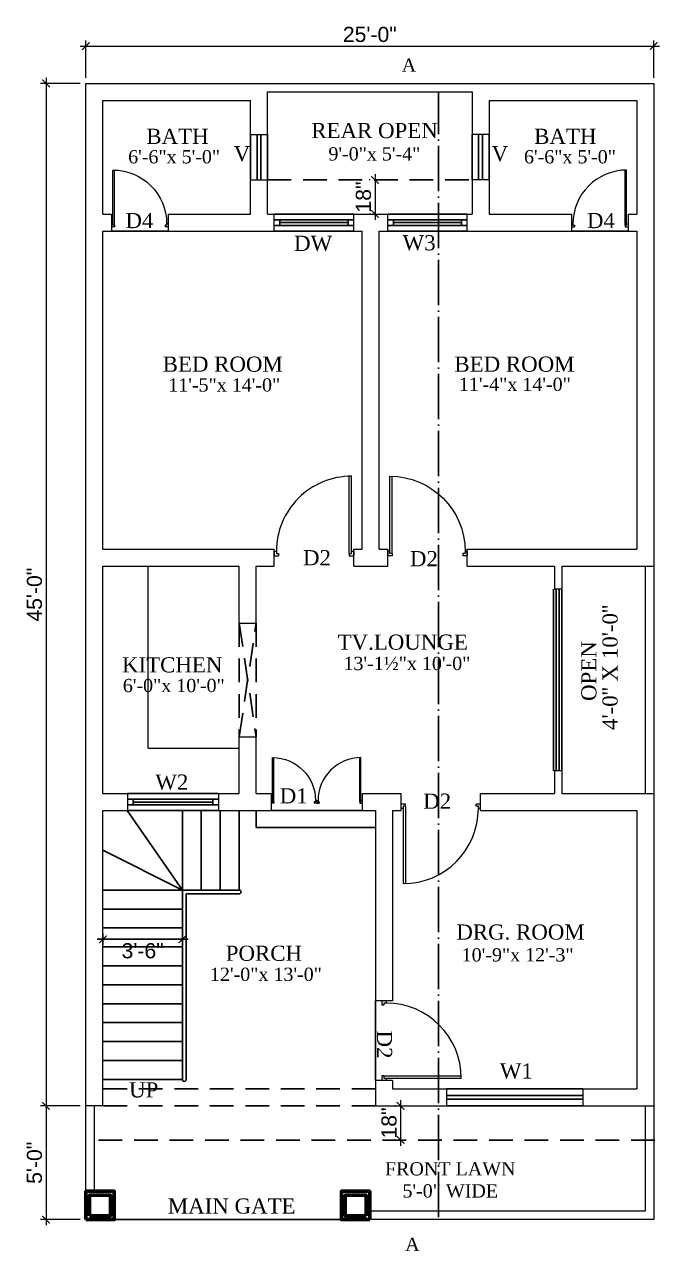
# Model space of a CAD drawing. Header units: inches. Extents: x 15 to 1853, y 20 to 1916.
# Drawn here: x 15 to 350, y 694 to 1343 of the extents above; entities that cross this region are included whole.
import ezdxf

# ---------------------------------------------------------------- set-up
doc = ezdxf.new("R2010")
doc.units = ezdxf.units.IN
doc.header["$MEASUREMENT"] = 0
doc.linetypes.add('ACAD_ISO04W100', pattern=[30, 24, -3, 0, -3])
doc.linetypes.add('DASHED2', pattern=[0.375, 0.25, -0.125])
doc.layers.get('DEFPOINTS').update_dxf_attribs({"lineweight": 20})
for name, color, linetype, lineweight in [('DASH', 3, 'Continuous', 25), ('DIAMENSION', 6, 'Continuous', 15), ('DOOR', 6, 'Continuous', 20), ('FURN', 6, 'Continuous', 20), ('HATCH1', 8, 'Continuous', 30), ('LEV', 210, 'Continuous', 0), ('TEXT', 7, 'Continuous', 25), ('WALL', 1, 'Continuous', 0), ('WALLS', 1, 'Continuous', 60), ('WINDOW', 115, 'Continuous', 25)]:
    doc.layers.add(name, color=color, linetype=linetype, lineweight=lineweight)
doc.layers.add('PLUMBING', color=6, linetype='Continuous')
doc.layers.add('STAIR', color=131, linetype='Continuous')
doc.styles.get("Standard").update_dxf_attribs({"font": 'arial.ttf'})
doc.styles.add('STYLE2', font='arial.ttf', dxfattribs={"height": 8})
doc.styles.add('STYLE5', font='romantic.ttf')
doc.dimstyles.new('Standard$0', dxfattribs={"dimtxt": 10, "dimasz": 9, "dimexe": 6, "dimexo": 6, "dimgap": 3, "dimtad": 0, "dimtih": 1, "dimtoh": 1, "dimdec": 3, "dimlfac": -1, "dimzin": 1, "dimdsep": 46, "dimlunit": 4, "dimtxsty": 'Standard', "dimcen": 0.5, "dimdle": 5, "dimclrd": 256, "dimclre": 256, "dimclrt": 256, "dimadec": 1, "dimazin": 0, "dimtm": 1e-09, "dimtfac": 1, "dimtdec": 3, "dimtofl": 0, "dimtmove": 0, "dimatfit": 3, "dimfxl": 1, "dimfrac": 2, "dimtolj": 1, "dimtzin": 0, "dimlwd": -1, "dimlwe": -1, "dimarcsym": 0})

# ---------------------------------------------------------------- blocks, each defined once
blk = doc.blocks.new('_ARCHTICK')
at = {"color": 0, "linetype": 'ByBlock', "const_width": 0.15}
blk.add_lwpolyline([(-0.5, -0.5), (0.5, 0.5)], dxfattribs=at)
blk = doc.blocks.new('*D132')
at = {"layer": 'DEFPOINTS', "color": 0, "transparency": 16777216}
for p in [(56.25, 865.87), (98.25, 865.87), (98.25, 859.87)]:
    blk.add_point(p, dxfattribs=at)
at = {"layer": 'DIAMENSION', "color": 6, "lineweight": -2, "transparency": 16777216}
for p, q in [((53.25, 859.87), (101.25, 859.87)), ((56.25, 862.87), (56.25, 856.87)), ((98.25, 862.87), (98.25, 856.87))]:
    blk.add_line(p, q, dxfattribs=at)
at = {"layer": 'DIAMENSION', "color": 6, "lineweight": -2, "transparency": 16777216, "xscale": 4, "yscale": 4, "zscale": 4, "rotation": 180}
blk.add_blockref('_ARCHTICK', (56.25, 859.87), dxfattribs=at)
at = {"layer": 'DIAMENSION', "color": 6, "lineweight": -2, "transparency": 16777216, "xscale": 4, "yscale": 4, "zscale": 4}
blk.add_blockref('_ARCHTICK', (98.25, 859.87), dxfattribs=at)
at = {"layer": 'DIAMENSION', "color": 6, "transparency": 16777216, "insert": (77.25, 853.78), "char_height": 8, "attachment_point": 5, "style": 'STYLE2'}
blk.add_mtext('\\A1;3\'-6"', dxfattribs=at)
blk = doc.blocks.new('D-36')
for p, q in [((-2, -1), (-2, 33.99)), ((-1, -1), (-1, 34)), ((-36, 0), (-35, 0)), ((-36, 0), (-36, -2)), ((-1, 0), (0, 0)), ((0, 0), (0, -2)), ((-36, -2), (-34, -2)), ((-35, 0), (-35, -1)), ((-35, -1), (-34, -1)), ((-34, -1), (-34, -2)), ((-2, -1), (-2, -2)), ((-2, -1), (-1, -1)), ((-2, -2), (0, -2))]:
    blk.add_line(p, q)
blk.add_arc((-1, 0), 34, 90, 180)
blk = doc.blocks.new('A$C1A34760C')
at = {"layer": 'DOOR', "xscale": -1.166666666666666, "yscale": 1.166666666666666, "zscale": 1.166666666666666}
blk.add_blockref('D-36', (0, 2.33), dxfattribs=at)
blk = doc.blocks.new('*D127')
at = {"layer": 'DEFPOINTS', "color": 0, "linetype": 'Continuous', "transparency": 16777216}
for p in [(214.02, 771.87), (213.52, 753.87), (214.02, 753.87)]:
    blk.add_point(p, dxfattribs=at)
at = {"layer": 'DIAMENSION', "color": 6, "transparency": 16777216}
for p, q in [((213.52, 774.87), (213.52, 750.87)), ((211.02, 771.87), (210.52, 771.87)), ((211.02, 753.87), (210.52, 753.87))]:
    blk.add_line(p, q, dxfattribs=at)
at = {"layer": 'DIAMENSION', "color": 6, "linetype": 'Continuous', "transparency": 16777216, "xscale": 4, "yscale": 4, "zscale": 4}
for p, rotation in [((213.52, 771.87), 90), ((213.52, 753.87), 270)]:
    blk.add_blockref('_ARCHTICK', p, dxfattribs=dict(at, rotation=rotation))
at = {"layer": 'DIAMENSION', "color": 6, "linetype": 'Continuous', "transparency": 16777216, "insert": (207.43, 762.87), "char_height": 8, "attachment_point": 5, "rotation": 90, "style": 'STYLE2'}
blk.add_mtext('\\A1;18"', dxfattribs=at)
blk = doc.blocks.new('*D128')
at = {"layer": 'DEFPOINTS', "color": 0, "linetype": 'Continuous', "transparency": 16777216}
for p in [(347.25, 1331.6), (47.25, 1311.87), (347.25, 1311.87)]:
    blk.add_point(p, dxfattribs=at)
at = {"layer": 'DIAMENSION', "color": 6, "transparency": 16777216}
for p, q in [((44.25, 1331.6), (350.25, 1331.6)), ((47.25, 1314.87), (47.25, 1334.6)), ((347.25, 1314.87), (347.25, 1334.6))]:
    blk.add_line(p, q, dxfattribs=at)
at = {"layer": 'DIAMENSION', "color": 6, "linetype": 'Continuous', "transparency": 16777216, "xscale": 4, "yscale": 4, "zscale": 4, "rotation": 180}
blk.add_blockref('_ARCHTICK', (47.25, 1331.6), dxfattribs=at)
at = {"layer": 'DIAMENSION', "color": 6, "linetype": 'Continuous', "transparency": 16777216, "xscale": 4, "yscale": 4, "zscale": 4}
blk.add_blockref('_ARCHTICK', (347.25, 1331.6), dxfattribs=at)
at = {"layer": 'DIAMENSION', "color": 6, "linetype": 'Continuous', "transparency": 16777216, "insert": (197.25, 1337.69), "char_height": 8, "attachment_point": 5, "style": 'STYLE2'}
blk.add_mtext('\\A1;25\'-0"', dxfattribs=at)
blk = doc.blocks.new('*D129')
at = {"layer": 'DEFPOINTS', "color": 0, "linetype": 'Continuous', "transparency": 16777216}
for p in [(47.25, 1311.87), (26.21, 771.87), (47.25, 771.87)]:
    blk.add_point(p, dxfattribs=at)
at = {"layer": 'DIAMENSION', "color": 6, "transparency": 16777216}
for p, q in [((44.25, 1311.87), (23.21, 1311.87)), ((26.21, 1314.87), (26.21, 768.87)), ((44.25, 771.87), (23.21, 771.87))]:
    blk.add_line(p, q, dxfattribs=at)
at = {"layer": 'DIAMENSION', "color": 6, "linetype": 'Continuous', "transparency": 16777216, "xscale": 4, "yscale": 4, "zscale": 4}
for p, rotation in [((26.21, 1311.87), 90), ((26.21, 771.87), 270)]:
    blk.add_blockref('_ARCHTICK', p, dxfattribs=dict(at, rotation=rotation))
at = {"layer": 'DIAMENSION', "color": 6, "linetype": 'Continuous', "transparency": 16777216, "insert": (20.12, 1041.87), "char_height": 8, "attachment_point": 5, "rotation": 90, "style": 'STYLE2'}
blk.add_mtext('\\A1;45\'-0"', dxfattribs=at)
blk = doc.blocks.new('*D130')
at = {"layer": 'DEFPOINTS', "color": 0, "linetype": 'Continuous', "transparency": 16777216}
for p in [(47.25, 771.87), (26.21, 711.84), (47.25, 711.84)]:
    blk.add_point(p, dxfattribs=at)
at = {"layer": 'DIAMENSION', "color": 6, "transparency": 16777216}
for p, q in [((26.21, 774.87), (26.21, 708.84)), ((44.25, 771.87), (23.21, 771.87)), ((44.25, 711.84), (23.21, 711.84))]:
    blk.add_line(p, q, dxfattribs=at)
at = {"layer": 'DIAMENSION', "color": 6, "linetype": 'Continuous', "transparency": 16777216, "xscale": 4, "yscale": 4, "zscale": 4}
for p, rotation in [((26.21, 771.87), 90), ((26.21, 711.84), 270)]:
    blk.add_blockref('_ARCHTICK', p, dxfattribs=dict(at, rotation=rotation))
at = {"layer": 'DIAMENSION', "color": 6, "linetype": 'Continuous', "transparency": 16777216, "insert": (20.12, 741.85), "char_height": 8, "attachment_point": 5, "rotation": 90, "style": 'STYLE2'}
blk.add_mtext('\\A1;5\'-0"', dxfattribs=at)
blk = doc.blocks.new('*D131')
at = {"layer": 'DEFPOINTS', "color": 0, "linetype": 'Continuous', "transparency": 16777216}
for p in [(200.5, 1260.87), (200, 1242.87), (200.5, 1242.87)]:
    blk.add_point(p, dxfattribs=at)
at = {"layer": 'DIAMENSION', "color": 6, "transparency": 16777216}
for p, q in [((197.5, 1260.87), (197, 1260.87)), ((200, 1263.87), (200, 1239.87)), ((197.5, 1242.87), (197, 1242.87))]:
    blk.add_line(p, q, dxfattribs=at)
at = {"layer": 'DIAMENSION', "color": 6, "linetype": 'Continuous', "transparency": 16777216, "xscale": 4, "yscale": 4, "zscale": 4}
for p, rotation in [((200, 1260.87), 90), ((200, 1242.87), 270)]:
    blk.add_blockref('_ARCHTICK', p, dxfattribs=dict(at, rotation=rotation))
at = {"layer": 'DIAMENSION', "color": 6, "linetype": 'Continuous', "transparency": 16777216, "insert": (193.92, 1251.87), "char_height": 8, "attachment_point": 5, "rotation": 90, "style": 'STYLE2'}
blk.add_mtext('\\A1;18"', dxfattribs=at)

msp = doc.modelspace()

# ---------------------------------------------------------------- linework, layer by layer
at = {"layer": 'DASH', "linetype": 'DASHED2', "ltscale": 50}
for p, q in [((143.249852, 1260.865511), (251.249852, 1260.865511)), ((128.249852, 1026.865511), (128.249852, 966.865511)), ((128.249852, 1026.865511), (137.249852, 966.865511)), ((128.249852, 966.865511), (137.249852, 1026.865511)), ((137.249852, 1026.865511), (137.249852, 966.865511)), ((200.249852, 780.865511), (56.249852, 780.865511)), ((200.249852, 771.865511), (56.249852, 771.865511)), ((347.749852, 753.865511), (47.749852, 753.865511))]:
    msp.add_line(p, q, dxfattribs=at)
at = {"layer": 'FURN'}
for p, q in [((342.749852, 1056.865511), (342.749852, 936.865511)), ((347.249852, 1056.865511), (347.249852, 936.865511))]:
    msp.add_line(p, q, dxfattribs=at)
at = {"layer": 'HATCH1', "linetype": 'ACAD_ISO04W100', "lineweight": 25}
msp.add_line((233.571011, 713.120669), (233.571465, 1307.365511), dxfattribs=at)
at = {"layer": 'LEV', "lineweight": 30}
msp.add_line((62.249852, 711.836551), (182.249852, 711.836551), dxfattribs=at)
at = {"layer": 'PLUMBING', "linetype": 'Continuous'}
for points in [[(233.571465, 1239.841214, 0, 0, 0), (233.571465, 1321.734356, 0, 0, 0), (230.065692, 1321.734356, 8.75, 0, 0), (223.889516, 1321.734356, 0, 0, 0)], [(233.571011, 711.865511, 0, 0, 0), (233.571011, 698.365246, 0, 0, 0), (230.065237, 698.365246, 8.75, 0, 0), (223.889061, 698.365246, 0, 0, 0)]]:
    msp.add_lwpolyline(points, format="xyseb", dxfattribs=at)
at = {"layer": 'STAIR'}
for p, q in [((98.249852, 885.865511), (68.999852, 927.865511)), ((98.249852, 927.865511), (98.249852, 785.865511)), ((108.249852, 927.865511), (108.249852, 885.865511)), ((118.249852, 927.865511), (118.249852, 885.865511)), ((128.249852, 927.865511), (128.249852, 885.865511)), ((137.249852, 927.865511), (137.249852, 918.865511)), ((145.249852, 927.865511), (193.249852, 927.865511)), ((137.249852, 918.865511), (200.249852, 918.865511)), ((98.249852, 885.865511), (56.249852, 906.865511)), ((56.249852, 885.865511), (98.249852, 885.865511)), ((98.249852, 885.865511), (128.249852, 885.865511)), ((100.249852, 883.865511), (100.249852, 785.865511)), ((100.249852, 883.865511), (128.249852, 883.865511)), ((56.249852, 875.865511), (98.249852, 875.865511)), ((56.249852, 865.865511), (98.249852, 865.865511)), ((56.249852, 855.865511), (98.249852, 855.865511)), ((56.249852, 845.865511), (98.249852, 845.865511)), ((56.249852, 835.865511), (98.249852, 835.865511)), ((56.249852, 825.865511), (98.249852, 825.865511)), ((56.249852, 815.865511), (98.249852, 815.865511)), ((56.249852, 805.865511), (98.249852, 805.865511)), ((56.249852, 795.865511), (98.249852, 795.865511)), ((56.249852, 785.865511), (98.249852, 785.865511))]:
    msp.add_line(p, q, dxfattribs=at)
msp.add_lwpolyline([(75.970003, 785.865511, 0, 0, 0), (75.970003, 785.865511, 0, 0, 0), (75.970003, 848.263772, 5, 0, 0), (75.970003, 858.592299, 0, 0, 0)], format="xyseb", dxfattribs=at)
for centre, start, end in [((128.249852, 884.865511), 270, 90), ((99.249852, 785.865511), 180, 0)]:
    msp.add_arc(centre, 1, start, end, dxfattribs=at)
at = {"layer": 'WALL', "ltscale": 4}
for p, q in [((47.249852, 1311.865511), (347.249852, 1311.865511)), ((47.249852, 711.865511), (47.249852, 1311.865511)), ((347.249852, 1311.865511), (347.249852, 1056.865511)), ((143.249852, 1307.365511), (251.249852, 1307.365511)), ((143.249852, 1284.865511), (143.249852, 1307.365511)), ((251.249852, 1307.365511), (251.249852, 1284.865511)), ((56.249852, 1302.865511), (134.249852, 1302.865511)), ((56.249852, 1242.865511), (56.249852, 1302.865511)), ((134.249852, 1284.865511), (134.249852, 1302.865511)), ((260.249852, 1302.865511), (338.249852, 1302.865511)), ((260.249852, 1302.865511), (260.249852, 1284.865511)), ((338.249852, 1302.865511), (338.249852, 1242.865511)), ((134.249852, 1284.865511), (143.249852, 1284.865511)), ((260.249852, 1284.865511), (251.249852, 1284.865511)), ((134.249852, 1242.865511), (134.249852, 1260.865511)), ((134.249852, 1260.865511), (143.249852, 1260.865511)), ((143.249852, 1242.865511), (143.249852, 1260.865511)), ((251.249852, 1260.865511), (251.249852, 1242.865511)), ((260.249852, 1260.865511), (251.249852, 1260.865511)), ((260.249852, 1260.865511), (260.249852, 1242.865511)), ((56.249852, 1242.865511), (60.749852, 1242.865511)), ((60.749852, 1242.865511), (60.749852, 1233.865511)), ((90.749852, 1242.865511), (134.249852, 1242.865511)), ((90.749852, 1242.865511), (90.749852, 1233.865511)), ((143.249852, 1242.865511), (146.749852, 1242.865511)), ((146.749852, 1233.865511), (146.749852, 1242.865511)), ((188.749852, 1242.865511), (206.749852, 1242.865511)), ((188.749852, 1233.865511), (188.749852, 1242.865511)), ((206.749852, 1233.865511), (206.749852, 1242.865511)), ((248.749852, 1242.865511), (251.249852, 1242.865511)), ((248.749852, 1233.865511), (248.749852, 1242.865511)), ((260.249852, 1242.865511), (303.749852, 1242.865511)), ((303.749852, 1242.865511), (303.749852, 1233.865511)), ((333.749852, 1242.865511), (338.249852, 1242.865511)), ((333.749852, 1242.865511), (333.749852, 1233.865511)), ((56.249852, 1233.865511), (60.749852, 1233.865511)), ((56.249852, 1065.865511), (56.249852, 1233.865511)), ((90.749852, 1233.865511), (146.749852, 1233.865511)), ((188.749852, 1233.865511), (193.249852, 1233.865511)), ((193.249852, 1065.865511), (193.249852, 1233.865511)), ((202.249852, 1233.865511), (206.749852, 1233.865511)), ((202.249852, 1065.865511), (202.249852, 1233.865511)), ((248.749852, 1233.865511), (303.749852, 1233.865511)), ((333.749852, 1233.865511), (338.249852, 1233.865511)), ((338.249852, 1233.865511), (338.249852, 1065.865511)), ((56.249852, 1065.865511), (146.749852, 1065.865511)), ((146.749852, 1056.865511), (146.749852, 1065.865511)), ((188.749852, 1065.865511), (193.249852, 1065.865511)), ((188.749852, 1056.865511), (188.749852, 1065.865511)), ((202.249852, 1065.865511), (206.749852, 1065.865511)), ((206.749852, 1056.865511), (206.749852, 1065.865511)), ((248.749852, 1065.865511), (338.249852, 1065.865511)), ((248.749852, 1056.865511), (248.749852, 1065.865511)), ((56.249852, 1056.865511), (128.249852, 1056.865511)), ((56.249852, 936.865511), (56.249852, 1056.865511)), ((80.249852, 960.865511), (80.249852, 1056.865511)), ((128.249852, 1026.865511), (128.249852, 1056.865511)), ((137.249852, 1056.865511), (146.749852, 1056.865511)), ((137.249852, 1026.865511), (137.249852, 1056.865511)), ((188.749852, 1056.865511), (206.749852, 1056.865511)), ((248.749852, 1056.865511), (294.749852, 1056.865511)), ((294.749852, 1056.865511), (294.749852, 1044.865511)), ((298.749852, 1056.865511), (347.249852, 1056.865511)), ((298.749852, 1056.865511), (298.749852, 1044.865511)), ((298.749852, 1044.865511), (294.749852, 1044.865511)), ((128.249852, 1026.865511), (137.249852, 1026.865511)), ((80.249852, 960.865511), (128.249852, 960.865511)), ((128.249852, 936.865511), (128.249852, 966.865511)), ((128.249852, 966.865511), (137.249852, 966.865511)), ((137.249852, 936.865511), (137.249852, 966.865511)), ((294.749852, 948.865511), (294.749852, 936.865511)), ((298.749852, 948.865511), (294.749852, 948.865511)), ((298.749852, 948.865511), (298.749852, 936.865511)), ((56.249852, 936.865511), (69.249852, 936.865511)), ((69.249852, 936.865511), (69.249852, 927.865511)), ((117.249852, 936.865511), (128.249852, 936.865511)), ((117.249852, 936.865511), (117.249852, 927.865511)), ((137.249852, 936.865511), (145.249852, 936.865511)), ((145.249852, 927.865511), (145.249852, 936.865511)), ((193.249852, 936.865511), (193.249852, 927.865511)), ((193.249852, 936.865511), (200.249852, 936.865511)), ((200.249852, 936.865511), (213.749852, 936.865511)), ((213.749852, 927.865511), (213.749852, 936.865511)), ((255.749852, 936.865511), (294.749852, 936.865511)), ((255.749852, 927.865511), (255.749852, 936.865511)), ((298.749852, 936.865511), (347.249852, 936.865511)), ((347.249852, 936.865511), (347.249852, 711.865511)), ((56.249852, 927.865511), (69.249852, 927.865511)), ((56.249852, 771.865511), (56.249852, 927.865511)), ((117.249852, 927.865511), (139.249852, 927.865511)), ((139.249852, 927.865511), (145.249852, 927.865511)), ((193.249852, 927.865511), (200.249852, 927.865511)), ((200.249852, 927.865511), (200.249852, 818.365511)), ((209.249852, 927.865511), (213.749852, 927.865511)), ((209.249852, 927.865511), (209.249852, 827.365511)), ((255.749852, 927.865511), (338.249852, 927.865511)), ((338.249852, 927.865511), (338.249852, 780.865511)), ((209.249852, 827.365511), (200.249852, 827.365511)), ((200.249852, 785.365511), (200.249852, 771.865511)), ((209.249852, 785.365511), (200.249852, 785.365511)), ((209.249852, 785.365511), (209.249852, 780.865511)), ((209.249852, 780.865511), (237.749852, 780.865511)), ((237.749852, 780.865511), (237.749852, 771.865511)), ((309.749852, 780.865511), (338.249852, 780.865511)), ((309.749852, 780.865511), (309.749852, 771.865511)), ((56.249852, 771.865511), (47.249852, 771.865511)), ((51.749852, 726.836551), (51.749852, 771.865511)), ((200.249852, 771.865511), (237.749852, 771.865511)), ((309.749852, 771.865511), (347.249852, 771.865511)), ((342.749852, 771.865511), (342.749852, 716.365511)), ((342.749852, 716.365511), (197.249852, 716.365511)), ((347.249852, 711.865511), (47.249852, 711.865511))]:
    msp.add_line(p, q, dxfattribs=at)
at = {"layer": 'WALLS'}
for points in [[(47.249852, 711.836551), (62.249852, 711.836551), (62.249852, 726.836551), (47.249852, 726.836551)], [(197.249852, 711.836551), (182.249852, 711.836551), (182.249852, 726.836551), (197.249852, 726.836551)], [(49.249852, 713.836551), (60.249852, 713.836551), (60.249852, 724.836551), (49.249852, 724.836551)], [(195.249852, 713.836551), (184.249852, 713.836551), (184.249852, 724.836551), (195.249852, 724.836551)]]:
    msp.add_lwpolyline(points, close=True, dxfattribs=at)
at = {"layer": 'WINDOW'}
for p, q in [((134.249852, 1284.865511), (134.249852, 1260.865511)), ((137.749852, 1284.865511), (137.749852, 1260.865511)), ((139.749852, 1284.865511), (139.749852, 1260.865511)), ((143.249852, 1284.865511), (143.249852, 1260.865511)), ((251.249852, 1284.865511), (251.249852, 1260.865511)), ((254.749852, 1284.865511), (254.749852, 1260.865511)), ((256.749852, 1284.865511), (256.749852, 1260.865511)), ((260.249852, 1284.865511), (260.249852, 1260.865511)), ((188.749852, 1242.865511), (146.749852, 1242.865511)), ((188.749852, 1239.865511), (146.749852, 1239.865511)), ((149.749852, 1239.865511), (149.749852, 1236.865511)), ((185.749852, 1239.865511), (185.749852, 1236.865511)), ((248.749852, 1242.865511), (206.749852, 1242.865511)), ((248.749852, 1239.865511), (206.749852, 1239.865511)), ((209.749852, 1239.865511), (209.749852, 1236.865511)), ((245.749852, 1239.865511), (245.749852, 1236.865511)), ((60.749852, 1233.865511), (90.749852, 1233.865511)), ((188.749852, 1236.865511), (146.749852, 1236.865511)), ((188.749852, 1233.865511), (146.749852, 1233.865511)), ((149.749852, 1238.365511), (185.749852, 1238.365511)), ((248.749852, 1236.865511), (206.749852, 1236.865511)), ((248.749852, 1233.865511), (206.749852, 1233.865511)), ((209.749852, 1238.365511), (245.749852, 1238.365511)), ((333.749852, 1233.865511), (303.749852, 1233.865511)), ((294.249852, 1044.865511), (294.249852, 948.865511)), ((295.749852, 1044.865511), (295.749852, 948.865511)), ((297.249852, 1044.865511), (297.249852, 948.865511)), ((298.749852, 1044.865511), (298.749852, 948.865511)), ((117.249852, 936.865511), (69.249852, 936.865511)), ((117.249852, 933.865511), (69.249852, 933.865511)), ((117.249852, 930.865511), (69.249852, 930.865511)), ((72.249852, 933.865511), (72.249852, 930.865511)), ((72.249852, 932.365511), (114.249852, 932.365511)), ((114.249852, 933.865511), (114.249852, 930.865511)), ((117.249852, 927.865511), (69.249852, 927.865511)), ((200.249852, 827.365511), (200.249852, 785.365511)), ((237.749852, 780.865511), (309.749852, 780.865511)), ((237.749852, 777.365511), (309.749852, 777.365511)), ((237.749852, 775.365511), (309.749852, 775.365511)), ((237.749852, 771.865511), (309.749852, 771.865511))]:
    msp.add_line(p, q, dxfattribs=at)

# ---------------------------------------------------------------- block references
at = {"layer": 'TEXT'}
for p, xscale, yscale, zscale in [((60.749851, 1236.115511), 0.714285714289872, 0.714285714289872, 0.714285714289872), ((333.749852, 1236.115511), -0.714285714289872, 0.714285714289872, 0.714285714289872), ((145.249852, 931.823844), 0.5714285638532601, 0.5714285638532601, 0.5714285638532601), ((193.249852, 931.823844), -0.5714285638532601, 0.5714285638459842, 0.5714285638459842)]:
    msp.add_blockref('A$C1A34760C', p, dxfattribs=dict(at, xscale=xscale, yscale=yscale, zscale=zscale))
at = {"layer": 'TEXT', "xscale": -1}
msp.add_blockref('A$C1A34760C', (188.749853, 1062.448842), dxfattribs=at)
at = {"layer": 'TEXT'}
msp.add_blockref('A$C1A34760C', (206.749851, 1062.448842), dxfattribs=at)
at = {"layer": 'TEXT', "xscale": -1}
for p, rotation in [((213.749851, 931.282179), 180), ((203.583183, 785.36551), 270)]:
    msp.add_blockref('A$C1A34760C', p, dxfattribs=dict(at, rotation=rotation))

# ---------------------------------------------------------------- texts
at = {"layer": 'TEXT', "style": 'STYLE5'}
for s, height, p in [('A', 7, (214.113868, 1318.023505)), ('BATH', 8, (79.197049, 1279.917862)), ('BATH', 8, (284.089637, 1279.917862)), ('V', 8, (125.344983, 1270.730665)), ('V', 8, (261.622176, 1270.730665)), ('6\'-6"x 5\'-0"', 7, (69.595029, 1269.640742)), ('9\'-0"x 5\'-4"', 7, (175.393212, 1271.152998)), ('6\'-6"x 5\'-0"', 7, (278.696094, 1269.640742)), ('D4', 8, (68.161391, 1235.431218)), ('D4', 8, (311.94778, 1235.431218)), ('DW', 8, (157.242447, 1223.415212)), ('W3', 8, (214.581973, 1223.727633)), ('BED ROOM', 8, (87.84764, 1159.607348)), ('BED ROOM', 8, (241.953988, 1159.607348)), ('11\'-5"x 14\'-0"', 7, (90.789649, 1149.129392)), ('11\'-4"x 14\'-0"', 7, (244.311623, 1149.46367)), ('D2', 8, (161.943524, 1057.399924)), ('D2', 8, (218.443524, 1056.899924)), ('TV.LOUNGE', 8, (180.256818, 1012.813127)), ('KITCHEN', 8, (66.359636, 1000.818637)), ('13\'-1½"x 10\'-0"', 7, (183.317209, 1002.055335)), ('6\'-0"x 10\'-0"', 7, (66.775324, 990.398485)), ('W2', 8, (83.940803, 938.896988)), ('D1', 8, (149.66352, 931.610913)), ('D2', 8, (225.443524, 928.831098)), ('DRG. ROOM', 8, (242.958731, 859.703999)), ('PORCH', 8, (121.153753, 848.505292)), ('10\'-9"x 12\'-3"', 7, (245.765942, 848.166449)), ('12\'-0"x 13\'-0"', 7, (112.801828, 837.896965)), ('W1', 8, (265.94093, 786.342056)), ('UP', 8, (70.091187, 776.368189)), ('MAIN GATE', 8, (90.555501, 715.035534)), ('A', 7, (215.94332, 695.306453))]:
    msp.add_text(s, height=height, dxfattribs=at).set_placement(p)
for s, rotation, p in [("4'-0'' X 10'-0''", 90, (328.157859, 970.426886)), ('OPEN', 90, (316.949005, 985.73742)), ('D2', 270, (201.050889, 811.695214))]:
    msp.add_text(s, height=8, rotation=rotation, dxfattribs=at).set_placement(p)
at = {"layer": 'TEXT', "linetype": 'Continuous', "insert": (199.759063, 1290.976121), "char_height": 8, "width": 132.25980487, "attachment_point": 2, "style": 'STYLE5'}
msp.add_mtext('REAR OPEN  ', dxfattribs=at)
at = {"layer": 'TEXT', "insert": (239.765096, 742.178164), "char_height": 7, "width": 117.80150068, "attachment_point": 2, "style": 'STYLE5'}
msp.add_mtext('FRONT LAWN \\P5\'-0" WIDE', dxfattribs=at)

# ---------------------------------------------------------------- dimensions: what is measured, and where the dimension line sits
at = {"layer": 'DIAMENSION', "linetype": 'Continuous'}
dim = msp.add_linear_dim(base=(347.249852, 1331.6012), p1=(47.249852, 1311.865511), p2=(347.249852, 1311.865511), dimstyle='Standard$0', override={"dimtxt": 7, "dimasz": 4, "dimexe": 3, "dimexo": 3, "dimgap": 2, "dimtad": 2, "dimtih": 0, "dimtoh": 0, "dimtxsty": 'STYLE2', "dimblk1": 'ARCHTICK', "dimblk2": 'ARCHTICK', "dimsah": 1, "dimcen": 0.09375, "dimdle": 3, "dimclrd": 6, "dimclre": 6, "dimclrt": 6, "dimtmove": 1, "dimfxl": 3, "dimarcsym": 1}, dxfattribs=at)
dim.commit()
dim.dimension.update_dxf_attribs({"geometry": '*D128', "text_midpoint": (197.249852, 1337.685784)})
for base, p1, p2, picture, middle in [((26.207536, 771.865511), (47.249852, 1311.865511), (47.249852, 771.865511), '*D129', (20.122952, 1041.865511)), ((26.207536, 711.836551), (47.249852, 771.865511), (47.249852, 711.836551), '*D130', (20.122952, 741.851031))]:
    dim = msp.add_linear_dim(base=base, p1=p1, p2=p2, angle=90, dimstyle='Standard$0', override={"dimtxt": 7, "dimasz": 4, "dimexe": 3, "dimexo": 3, "dimgap": 2, "dimtad": 2, "dimtih": 0, "dimtoh": 0, "dimtxsty": 'STYLE2', "dimblk1": 'ARCHTICK', "dimblk2": 'ARCHTICK', "dimsah": 1, "dimcen": 0.09375, "dimdle": 3, "dimclrd": 6, "dimclre": 6, "dimclrt": 6, "dimtmove": 1, "dimfxl": 3, "dimarcsym": 1}, dxfattribs=at)
    dim.commit()
    dim.dimension.update_dxf_attribs({"geometry": picture, "text_midpoint": middle})
for base, p1, p2, picture, middle in [((199.999852, 1242.865511), (200.499852, 1260.865511), (200.499852, 1242.865511), '*D131', (199.999852, 1251.865511)), ((213.516598, 753.865511), (214.016598, 771.865511), (214.016598, 753.865511), '*D127', (213.516598, 762.865511))]:
    dim = msp.add_linear_dim(base=base, p1=p1, p2=p2, angle=270, text='18"', dimstyle='Standard$0', override={"dimtxt": 7, "dimasz": 4, "dimexe": 3, "dimexo": 3, "dimgap": 2, "dimtad": 2, "dimtih": 0, "dimtoh": 0, "dimtxsty": 'STYLE2', "dimblk1": 'ARCHTICK', "dimblk2": 'ARCHTICK', "dimsah": 1, "dimcen": 0.09375, "dimdle": 3, "dimclrd": 6, "dimclre": 6, "dimclrt": 6, "dimtmove": 1, "dimfxl": 3, "dimarcsym": 1}, dxfattribs=at)
    dim.commit()
    dim.dimension.update_dxf_attribs({"geometry": picture, "text_midpoint": middle, "dimtype": 161})
at = {"layer": 'DIAMENSION'}
dim = msp.add_aligned_dim(p1=(56.249852, 865.865511), p2=(98.249852, 865.865511), distance=-6, dimstyle='Standard$0', override={"dimtxt": 7, "dimasz": 4, "dimexe": 3, "dimexo": 3, "dimgap": 2, "dimtad": 2, "dimtih": 0, "dimtoh": 0, "dimlfac": 1, "dimtxsty": 'STYLE2', "dimblk1": 'ARCHTICK', "dimblk2": 'ARCHTICK', "dimsah": 1, "dimcen": 0.09375, "dimdle": 3, "dimclrd": 6, "dimclre": 6, "dimclrt": 6, "dimadec": 0, "dimtm": 0, "dimtmove": 1, "dimfrac": 0, "dimlwd": 65534, "dimlwe": 65534}, dxfattribs=at)
dim.commit()
dim.dimension.update_dxf_attribs({"geometry": '*D132', "text_midpoint": (77.249852, 853.778198)})

doc.saveas('drawing.dxf')
